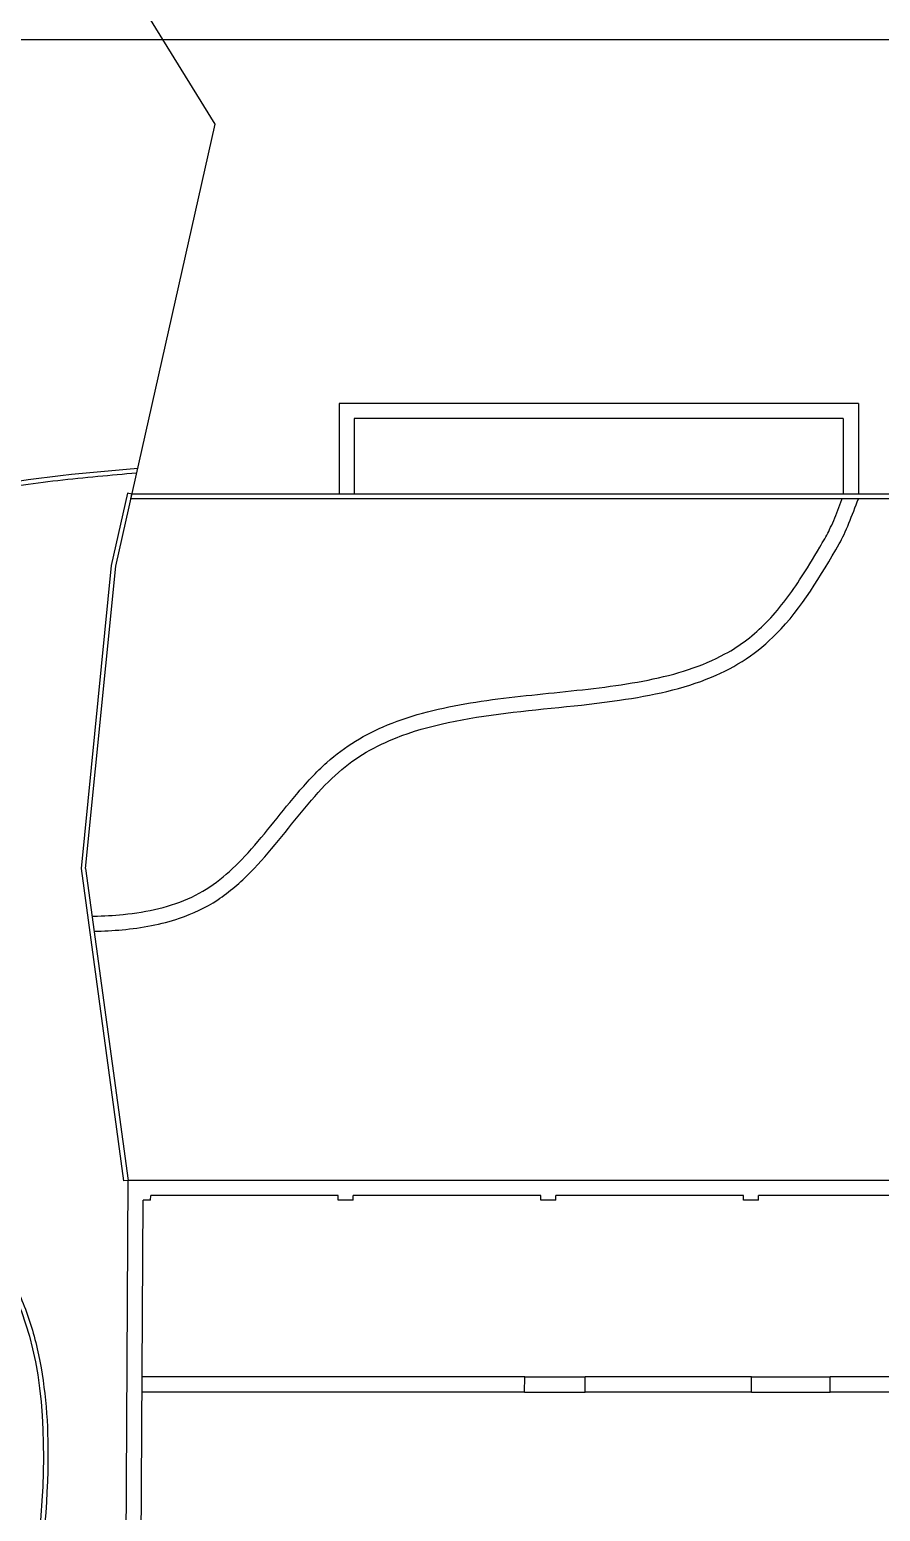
# Model space of a CAD drawing. Header units: millimetres. Extents: x 55520 to 96084, y -58491 to -49645.
# Drawn here: x 60579.24 to 60607.37, y -58035.71 to -57986.71 of the extents above; entities that cross this region are included whole.
import ezdxf

# ---------------------------------------------------------------- set-up
doc = ezdxf.new("R2010")
doc.units = ezdxf.units.MM
for name, color, linetype in [('Alvenaria Vista', 40, 'Continuous'), ('ARQ-COTAS', 1, 'Continuous'), ('Cinza', 9, 'Continuous'), ('Curvas de Nível', 10, 'Continuous'), ('Linha Fina', 100, 'Continuous')]:
    doc.layers.add(name, color=color, linetype=linetype)

msp = doc.modelspace()

# ---------------------------------------------------------------- linework, layer by layer
at = {"layer": 'Alvenaria Vista', "color": 1}
for p, q in [((60606.639, -57999.073), (60589.47, -57999.073)), ((60589.47, -57999.073), (60589.47, -58002.073)), ((60606.639, -57999.073), (60606.639, -58002.073)), ((60606.139, -57999.573), (60589.97, -57999.573)), ((60589.97, -57999.573), (60589.97, -58002.073)), ((60606.139, -57999.573), (60606.139, -58002.073))]:
    msp.add_line(p, q, dxfattribs=at)
at = {"layer": 'Alvenaria Vista'}
for p, q in [((60582.586, -58002.223), (60582.62, -58002.073)), ((60623.727, -58002.223), (60582.586, -58002.223)), ((60582.264, -58067.65), (60582.492, -58024.763)), ((60616.743, -58024.763), (60582.492, -58024.763)), ((60582.764, -58067.652), (60582.989, -58025.413)), ((60583.239, -58025.413), (60582.989, -58025.413)), ((60583.239, -58025.413), (60583.24, -58025.263)), ((60589.44, -58025.263), (60583.24, -58025.263)), ((60589.439, -58025.413), (60589.44, -58025.263)), ((60589.939, -58025.413), (60589.439, -58025.413)), ((60589.939, -58025.413), (60589.94, -58025.263)), ((60596.14, -58025.263), (60589.94, -58025.263)), ((60596.139, -58025.413), (60596.14, -58025.263)), ((60596.639, -58025.413), (60596.139, -58025.413)), ((60596.639, -58025.413), (60596.64, -58025.263)), ((60602.84, -58025.263), (60596.64, -58025.263)), ((60602.839, -58025.413), (60602.84, -58025.263)), ((60603.339, -58025.413), (60602.839, -58025.413)), ((60603.339, -58025.413), (60603.34, -58025.263)), ((60609.54, -58025.263), (60603.34, -58025.263)), ((60595.608, -58031.263), (60582.958, -58031.263)), ((60595.605, -58031.763), (60595.608, -58031.263)), ((60597.605, -58031.763), (60597.608, -58031.263)), ((60603.108, -58031.263), (60597.608, -58031.263)), ((60603.105, -58031.763), (60603.108, -58031.263)), ((60605.705, -58031.763), (60605.708, -58031.263)), ((60629.878, -58031.263), (60605.708, -58031.263)), ((60595.605, -58031.763), (60582.955, -58031.763)), ((60603.105, -58031.763), (60597.605, -58031.763)), ((60629.876, -58031.763), (60605.705, -58031.763))]:
    msp.add_line(p, q, dxfattribs=at)
msp.add_open_spline([(60790.775, -58051.458), (60728.185, -58069.485), (60665.595, -58087.512), (60603.005, -58105.539), (60592.83, -58107.098), (60582.655, -58108.658), (60572.481, -58110.217), (60559.972, -58108.75), (60547.464, -58107.282), (60534.956, -58105.815), (60526.601, -58098.662), (60518.246, -58091.509), (60509.892, -58084.356), (60506.602, -58027.451), (60503.313, -57970.545), (60500.024, -57913.639), (60498.305, -57894.366), (60496.586, -57875.093), (60494.868, -57855.821)], degree=3, knots=[20.322416, 20.322416, 20.322416, 20.322416, 21.305376, 21.305376, 21.305376, 22.305376, 22.305376, 22.305376, 23.305376, 23.305376, 23.305376, 24.305376, 24.305376, 24.305376, 25.305376, 25.305376, 25.305376, 25.593369, 25.593369, 25.593369, 25.593369], dxfattribs=at)
at = {"layer": 'ARQ-COTAS'}
msp.add_lwpolyline([(60729.212, -57992.231), (60729.212, -57987.053), (60497.077, -57987.053), (60497.077, -57992.231)], dxfattribs=at)
at = {"layer": 'Cinza'}
for p, q in [((60582.62, -58002.073), (60582.474, -58002.04)), ((60582.492, -58024.763), (60582.342, -58024.773))]:
    msp.add_line(p, q, dxfattribs=at)
msp.add_lwpolyline([(60582.474, -58002.04), (60581.938, -58004.428), (60580.937, -58014.45), (60582.342, -58024.773)], dxfattribs=at)
for points, knots in [([(60582.811, -58001.223), (60578.913, -58001.565), (60572.786, -58002.104), (60566.108, -58011.601), (60571.955, -58021.368), (60581.292, -58029.333), (60578.361, -58042.459), (60578.027, -58052.974), (60576.426, -58062.904), (60580.612, -58065.476), (60582.271, -58066.311)], [0, 0, 0, 0, 11.083991, 17.426146, 31.802342, 39.514525, 54.071181, 65.075007, 74.264099, 79.435321, 79.435321, 79.435321, 79.435321]), ([(60582.776, -58001.376), (60582.348, -58001.414), (60581.919, -58001.452), (60580.608, -58001.576), (60579.73, -58001.67), (60577.155, -58002.054), (60575.516, -58002.443), (60573.408, -58003.443), (60572.8, -58003.804), (60571.095, -58005.107), (60570.11, -58006.274), (60569.137, -58008.139), (60568.899, -58008.744), (60568.276, -58011.135), (60568.471, -58012.988), (60569.722, -58016.648), (60570.778, -58018.452), (60572.552, -58020.821), (60573.114, -58021.501), (60574.846, -58023.442), (60576.074, -58024.593), (60577.557, -58026.338), (60577.968, -58026.877), (60578.611, -58027.917), (60578.86, -58028.41), (60579.262, -58029.442), (60579.417, -58029.981), (60579.77, -58031.648), (60579.854, -58032.829), (60579.825, -58035.84), (60579.6, -58037.713), (60579.173, -58040.784), (60578.989, -58041.998), (60578.395, -58046.708), (60578.275, -58049.872), (60577.807, -58054.39), (60577.686, -58055.343), (60577.491, -58057.246), (60577.418, -58058.196), (60577.431, -58059.81), (60577.484, -58060.49), (60577.73, -58061.734), (60577.916, -58062.301), (60578.473, -58063.348), (60578.861, -58063.822), (60579.805, -58064.682), (60580.358, -58065.069), (60581.398, -58065.69), (60581.862, -58065.937), (60582.338, -58066.177)], [0.045134, 0.045134, 0.045134, 0.045134, 1.264257, 1.264257, 3.792772, 3.792772, 8.8498, 8.8498, 11.053605, 11.053605, 15.461214, 15.461214, 17.458397, 17.458397, 23.257917, 23.257917, 29.057437, 29.057437, 31.512365, 31.512365, 36.42222, 36.42222, 38.540833, 38.540833, 40.28934, 40.28934, 42.037847, 42.037847, 45.534861, 45.534861, 50.691379, 50.691379, 54.119792, 54.119792, 64.500717, 64.500717, 67.149564, 67.149564, 69.798411, 69.798411, 71.85844, 71.85844, 73.825345, 73.825345, 75.883751, 75.883751, 77.942156, 77.942156, 79.435321, 79.435321, 79.435321, 79.435321]), ([(60581.303, -58016.029), (60581.322, -58016.028), (60581.34, -58016.028), (60581.359, -58016.027), (60581.687, -58016.019), (60582.011, -58016.001), (60583.144, -58015.889), (60583.913, -58015.719), (60584.93, -58015.238), (60585.237, -58015.046), (60585.817, -58014.589), (60586.089, -58014.328), (60586.942, -58013.415), (60587.481, -58012.686), (60588.377, -58011.628), (60588.708, -58011.264), (60589.363, -58010.676), (60589.679, -58010.441), (60590.349, -58010.031), (60590.702, -58009.856), (60591.92, -58009.355), (60592.846, -58009.135), (60594.773, -58008.817), (60595.776, -58008.721), (60597.768, -58008.515), (60598.756, -58008.405), (60600.611, -58008.033), (60601.476, -58007.769), (60602.738, -58007.079), (60603.19, -58006.73), (60604, -58005.901), (60604.36, -58005.422), (60604.928, -58004.558), (60605.148, -58004.192), (60605.419, -58003.73), (60605.472, -58003.638), (60605.574, -58003.461), (60605.614, -58003.392), (60605.7, -58003.219), (60605.745, -58003.122), (60605.879, -58002.811), (60605.971, -58002.575), (60606.076, -58002.297), (60606.09, -58002.26), (60606.105, -58002.223)], [2.349169, 2.349169, 2.349169, 2.349169, 2.402052, 2.402052, 2.402052, 3.342768, 3.342768, 5.770433, 5.770433, 6.927579, 6.927579, 8.084726, 8.084726, 10.681359, 10.681359, 12.131173, 12.131173, 13.341343, 13.341343, 14.551512, 14.551512, 17.356045, 17.356045, 20.160577, 20.160577, 22.96511, 22.96511, 25.769643, 25.769643, 27.671255, 27.671255, 29.572868, 29.572868, 30.879203, 30.879203, 31.202935, 31.202935, 31.500871, 31.500871, 31.798807, 31.798807, 32.39468, 32.39468, 32.486574, 32.486574, 32.486574, 32.486574]), ([(60581.371, -58016.527), (60581.684, -58016.519), (60581.995, -58016.503), (60582.952, -58016.415), (60583.587, -58016.301), (60584.632, -58015.947), (60585.059, -58015.747), (60585.851, -58015.225), (60586.206, -58014.913), (60587.19, -58013.911), (60587.755, -58013.148), (60588.626, -58012.102), (60588.923, -58011.767), (60589.515, -58011.199), (60589.808, -58010.963), (60590.442, -58010.551), (60590.778, -58010.374), (60592.2, -58009.759), (60593.434, -58009.515), (60596.042, -58009.175), (60597.418, -58009.08), (60599.81, -58008.731), (60600.844, -58008.513), (60602.186, -58007.956), (60602.574, -58007.756), (60603.294, -58007.275), (60603.624, -58006.998), (60604.769, -58005.838), (60605.399, -58004.762), (60606.223, -58003.339), (60606.434, -58002.763), (60606.639, -58002.223)], [2.402052, 2.402052, 2.402052, 2.402052, 3.271939, 3.271939, 5.117462, 5.117462, 6.476071, 6.476071, 7.834681, 7.834681, 10.518018, 10.518018, 11.884931, 11.884931, 13.144324, 13.144324, 14.403716, 14.403716, 18.185083, 18.185083, 21.966451, 21.966451, 25.006111, 25.006111, 26.319563, 26.319563, 27.633015, 27.633015, 31.292337, 31.292337, 32.632134, 32.632134, 32.632134, 32.632134])]:
    msp.add_open_spline(points, degree=3, knots=knots, dxfattribs=at)
at = {"layer": 'Curvas de Nível'}
msp.add_line((60581.088, -58014.447), (60582.086, -58004.452), dxfattribs=at)
for points in [[(60582.086, -58004.452), (60585.367, -57989.837), (60570.701, -57966.11), (60559.498, -57954.948), (60533.937, -57947.386), (60514.899, -57941.114), (60497.89, -57928.652)], [(60581.088, -58014.447), (60582.492, -58024.763)]]:
    msp.add_lwpolyline(points, dxfattribs=at)
at = {"layer": 'Linha Fina'}
for p, q in [((60623.777, -58002.073), (60582.62, -58002.073)), ((60595.608, -58031.263), (60597.608, -58031.263)), ((60603.108, -58031.263), (60605.708, -58031.263)), ((60595.605, -58031.763), (60597.605, -58031.763)), ((60603.105, -58031.763), (60605.705, -58031.763))]:
    msp.add_line(p, q, dxfattribs=at)

doc.saveas('drawing.dxf')
